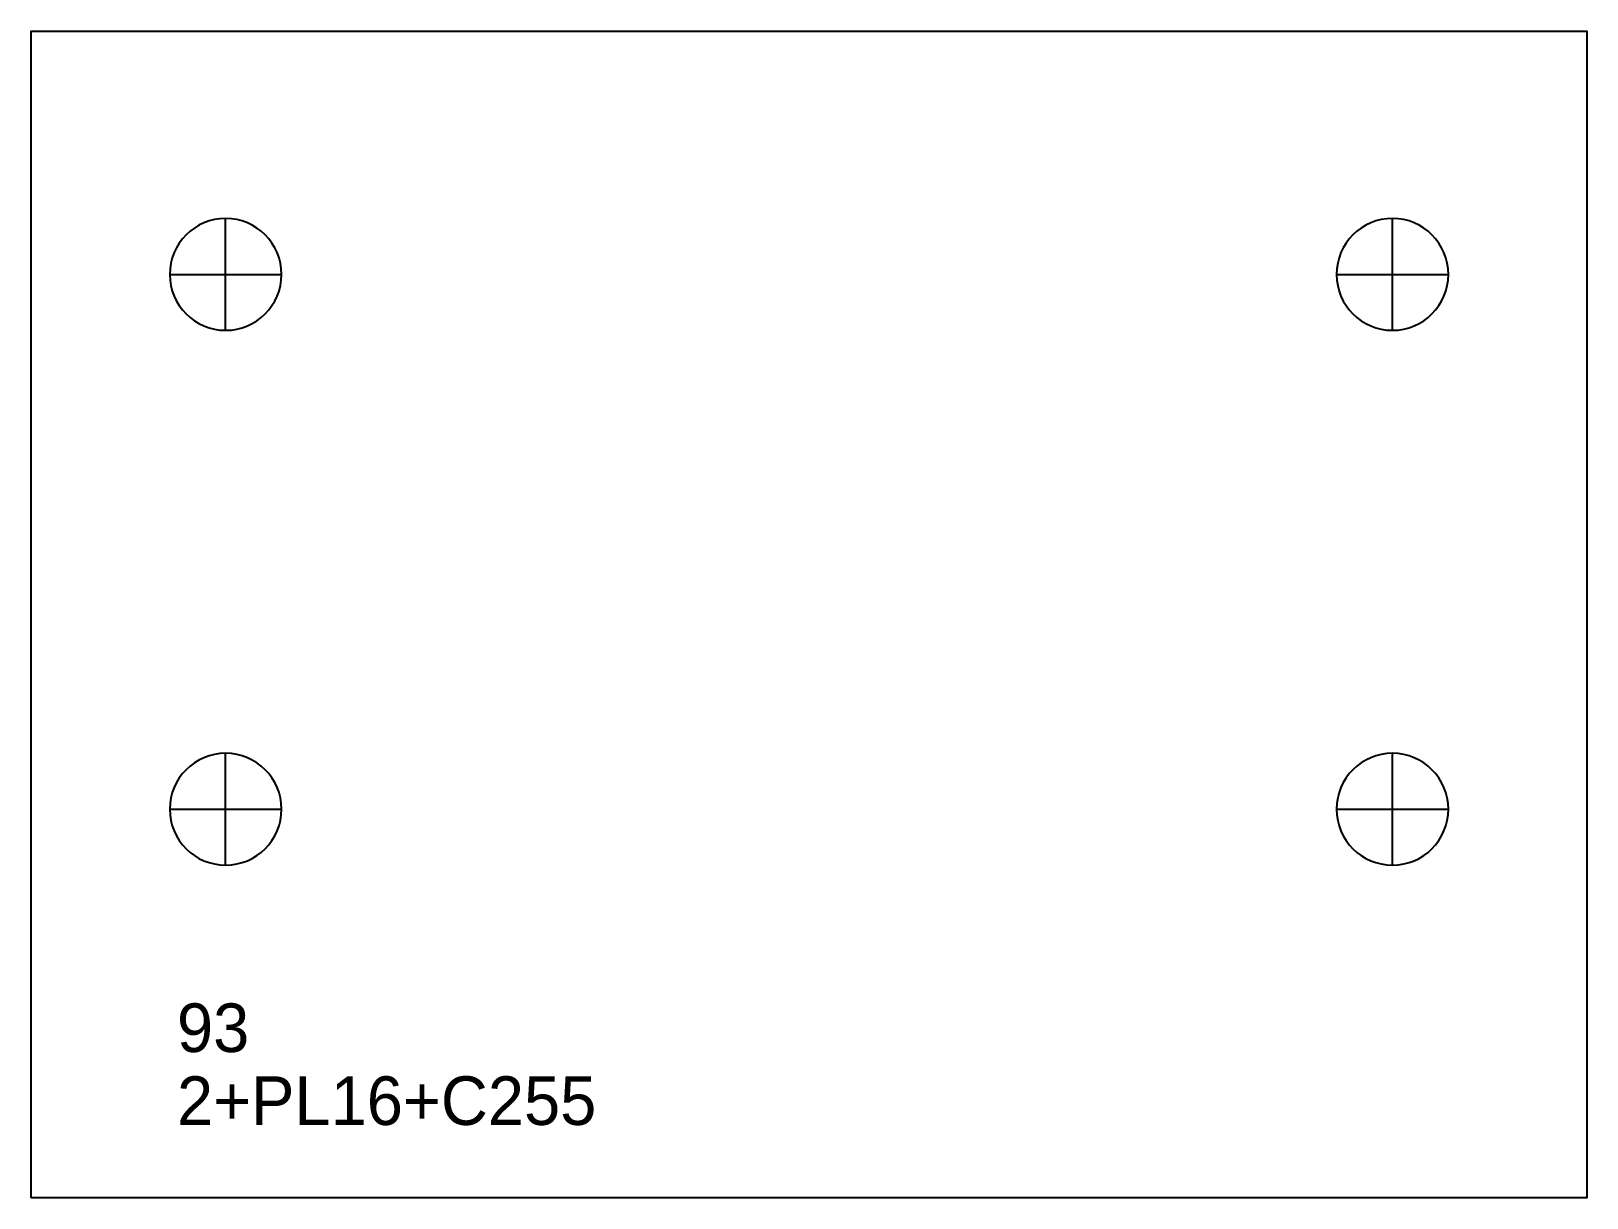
# Model space of a CAD drawing. Extents: x 0 to 320, y 0 to 240.
import ezdxf

# ---------------------------------------------------------------- set-up
doc = ezdxf.new("R2010")
doc.units = 0
for name, color, linetype in [('22', 7, 'CONTINUOUS'), ('CUT', 7, 'CONTINUOUS'), ('SCRIBE', 3, 'CONTINUOUS'), ('TEXT', 7, 'CONTINUOUS')]:
    doc.layers.add(name, color=color, linetype=linetype)

msp = doc.modelspace()

# ---------------------------------------------------------------- linework, layer by layer
at = {"layer": '22', "color": 7, "linetype": 'CONTINUOUS'}
for p, q in [((40.01, 178.46), (40.01, 201.46)), ((280.01, 178.46), (280.01, 201.46)), ((28.51, 189.96), (51.51, 189.96)), ((268.51, 189.96), (291.51, 189.96)), ((40.01, 68.45), (40.01, 91.45)), ((280.01, 68.45), (280.01, 91.45)), ((28.51, 79.95), (51.51, 79.95)), ((268.51, 79.95), (291.51, 79.95))]:
    msp.add_line(p, q, dxfattribs=at)
for points in [[(40.01, 201.46, 1), (40.01, 178.46, 1)], [(280.01, 201.46, 1), (280.01, 178.46, 1)], [(40.01, 91.45, 1), (40.01, 68.45, 1)], [(280.01, 91.45, 1), (280.01, 68.45, 1)]]:
    msp.add_lwpolyline(points, format="xyb", close=True, dxfattribs=at)
at = {"layer": 'CUT', "color": 7, "linetype": 'CONTINUOUS'}
msp.add_lwpolyline([(0, 0), (0, 240), (320, 240), (320, 0)], close=True, dxfattribs=at)

# ---------------------------------------------------------------- texts
at = {"layer": 'SCRIBE', "color": 3}
msp.add_text('93', height=10, dxfattribs=at).set_placement((30, 30))
at = {"layer": 'TEXT', "color": 7}
msp.add_text('2+PL16+C255', height=10, dxfattribs=at).set_placement((30, 15))

doc.saveas('drawing.dxf')
